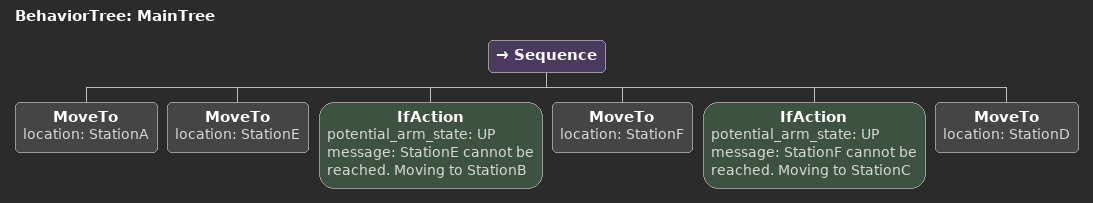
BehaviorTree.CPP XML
<root main_tree_to_execute = "MainTree">
    <BehaviorTree ID="MainTree">
        <Sequence>
            <MoveTo location="StationA"/>
            <MoveTo location="StationE"/>
            <IfAction potential_arm_state="UP" message="StationE cannot be reached. Moving to StationB"/>
            <MoveTo location="StationF"/>
            <IfAction potential_arm_state="UP" message="StationF cannot be reached. Moving to StationC"/>
            <MoveTo location="StationD"/>
        </Sequence>
    </BehaviorTree>
</root>
